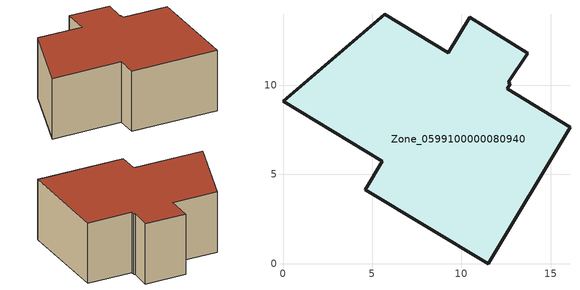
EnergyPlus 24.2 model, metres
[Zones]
Zone_0599100000080940
 floor ground (C_G): 12.61,10.15 12.73,10.09 12.55,9.8 16.08,7.65 11.51,0 4.62,4.14 5.55,5.75 0,9.1 5.7,13.97 9.25,11.81 10.47,13.8 13.71,11.79 z0
 wall outside (C_F): 13.71,11.79 10.47,13.8 9.25,11.81 5.7,13.97 0,9.1 5.55,5.75 4.62,4.14 11.51,0 16.08,7.65 12.55,9.8 12.73,10.09 12.61,10.15 13.71,11.79 z0:5.68
 roof outside (C_R): 12.61,10.15 13.71,11.79 10.47,13.8 9.25,11.81 5.7,13.97 0,9.1 5.55,5.75 4.62,4.14 11.51,0 16.08,7.65 12.55,9.8 12.73,10.09 z5.68
[BUILDING]
Pand.0599100000080940: North Axis=0; Terrain=City; Loads Convergence Tolerance Value=0.04; Temperature Convergence Tolerance Value=0.4; Solar Distribution=FullExterior; Maximum Number of Warmup Days=25; Minimum Number of Warmup Days=1
[Site:Location]
Rotterdam.The.Hague.AP_ZH_NLD Design_Conditions: Latitude=51.96; Longitude=4.45; Time Zone=1; Elevation=-4.5
[SITE:GROUNDTEMPERATURE:BUILDINGSURFACE]
18, 18, 18, 18, 18, 18, 18, 18, 18, 18, 18, 18
[MATERIAL] Thermal Absorptance=0.9; Solar Absorptance=0.7; Visible Absorptance=0.7
Name | Roughness | Thickness | Conductivity | Density | Specific Heat
G.D.1965 | MediumSmooth | 0.15 | 1 | 540 | 1210
F.D.1965 | Rough | 0.3 | 0.857143 | 1920 | 840
R.D.1965 | MediumRough | 0.2 | 0.08 | 1500 | 1000
[CONSTRUCTION]
C_G: G.D.1965
C_F: F.D.1965
C_R: R.D.1965
[ZONE]
Zone_0599100000080940: Type=1; Multiplier=1; Ceiling Height=Autocalculate; Volume=Autocalculate; Floor Area=autocalculate; Part of Total Floor Area=Yes
[ZONEINFILTRATION:DESIGNFLOWRATE]
Infil_Zone_0599100000080940: Zone or ZoneList or Space or SpaceList=Zone_0599100000080940; Schedule=AlwaysOn; Design Flow Rate Calculation Method=Flow/Area; Flow Rate per Floor Area=0.0042; Constant Term Coefficient=1; Temperature Term Coefficient=0; Velocity Term Coefficient=0; Velocity Squared Term Coefficient=0
[HVACTEMPLATE:ZONE:IDEALLOADSAIRSYSTEM]
Zone_0599100000080940: Maximum Heating Supply Air Temperature=50; Minimum Cooling Supply Air Temperature=13; Maximum Heating Supply Air Humidity Ratio=0.0156; Minimum Cooling Supply Air Humidity Ratio=0.0077; Heating Limit=NoLimit; Cooling Limit=NoLimit; Dehumidification Control Type=ConstantSensibleHeatRatio; Cooling Sensible Heat Ratio=0.7; Dehumidification Setpoint=60; Humidification Control Type=None; Humidification Setpoint=30; Outdoor Air Method=None; Outdoor Air Flow Rate per Person=0.00944; Outdoor Air Flow Rate per Zone Floor Area=0; Outdoor Air Flow Rate per Zone=0; Demand Controlled Ventilation Type=None; Outdoor Air Economizer Type=NoEconomizer; Heat Recovery Type=None; Sensible Heat Recovery Effectiveness=0.7; Latent Heat Recovery Effectiveness=0.65
[ZONECONTROL:THERMOSTAT]
ThermostatControl_Zone_0599100000080940: Zone or ZoneList=Zone_0599100000080940; Control Type Schedule=DualSetpointControlType; Control 1=Thermostat_Zone_0599100000080940; Temperature Difference Between Cutout And Setpoint=0
[THERMOSTATSETPOINT:DUALSETPOINT]
Thermostat_Zone_0599100000080940: Heating Setpoint Temperature Schedule=HeatingSetpoint_Zone_0599100000080940; Cooling Setpoint Temperature Schedule=CoolingSetpoint_Zone_0599100000080940
[SCHEDULE:COMPACT]
HeatingSetpoint_Zone_0599100000080940: Through: 12/31, For: AllDays, Until: 24:00, 21
CoolingSetpoint_Zone_0599100000080940: Through: 12/31, For: AllDays, Until: 24:00, 24
DualSetpointControlType: Through: 12/31, For: AllDays, Until: 24:00, 4
AlwaysOn: Through: 12/31, For: AllDays, Until: 24:00, 1
